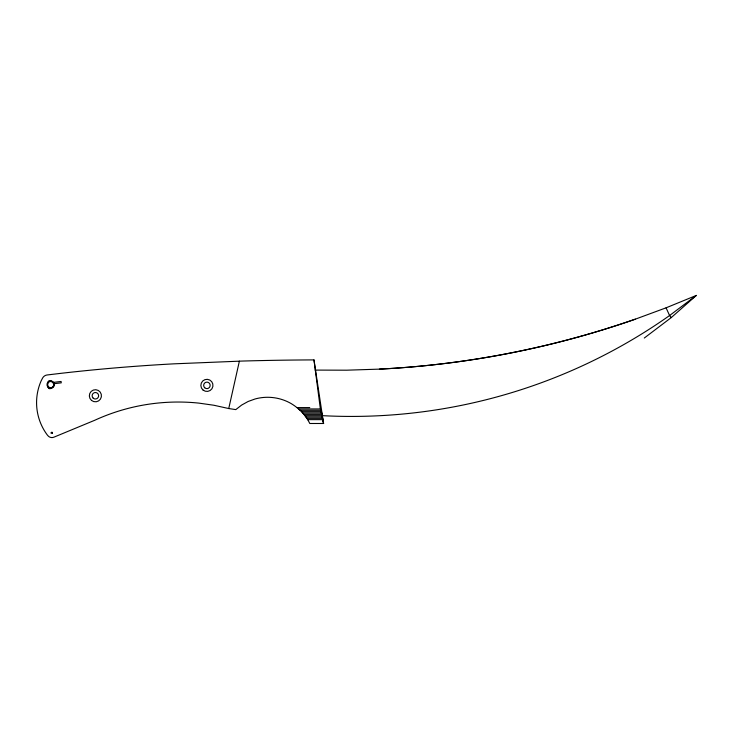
<?xml version="1.0" encoding="UTF-8"?>
<svg xmlns="http://www.w3.org/2000/svg" width="733" height="733" viewBox="0 0 733 733"><rect width="100%" height="100%" fill="white"/><g stroke="black" fill="none" stroke-linecap="round" stroke-linejoin="round"><path stroke-width="1.1" d="M54.37 384.633C45.272 398.743 45.272 370.522 54.37 384.633A3.683 3.683 0 0 1 48.836 387.821A3.683 3.683 0 0 1 48.836 381.435M228.742 408.547L235.797 409.61L241.643 405.065L248.13 401.482L255.093 398.972A47.205 47.205 0 0 1 290.928 403.443C298.927 408.189 305.716 415.07 309.775 423.491L323.583 423.491L313.981 359.912L310.05 359.921A2878.253 2878.253 0 0 0 242.027 361.067L174.042 363.834A1876.416 1876.416 0 0 0 60.17 373.418L47.132 374.975A5.974 5.974 0 0 0 42.514 378.201L41.103 380.968A54.114 54.114 0 0 0 47.132 434.761L47.929 435.714A5.177 5.177 0 0 0 53.885 437.189L94.731 420.275A199.779 199.779 0 0 1 198.771 403.104L213.862 405.248L228.742 408.547L239.379 361.158M644.289 338.032L671.291 317.563L696.35 295.417L666.077 307.823L635.383 319.148A917.634 917.606 79 0 1 379.392 369.13L346.691 370.192L315.108 370.092M696.35 295.417L669.586 315.538A552.022 552.022 0 0 1 322.172 415.648M53.555 382.369L61.096 381.462L61.251 382.846L54.242 383.68A3.683 3.683 0 0 0 50.687 380.94M297.057 407.594L309.775 407.594M298.514 408.95L320.477 408.95M299.962 410.306L320.761 410.306M301.41 411.662L321.054 411.662M302.747 413.009L321.338 413.009M303.792 414.356L321.622 414.356M304.827 415.693L321.906 415.693M305.863 417.022L322.19 417.022M306.889 418.341L322.474 418.341M307.649 419.642L322.758 419.642M671.291 317.563L669.586 315.538L666.077 307.823M321.375 411.204L323.583 423.491A43.036 0.651 78.1 0 1 320.193 407.594L313.981 359.912M635.383 319.139A917.606 917.606 0 0 1 379.392 369.13M51.906 432.406L50.934 433.084L51.951 432.186L52.455 433.46L51.906 432.406M204.699 387.757A3.244 3.244 0 0 0 210.078 386.099A3.244 3.244 0 0 0 205.955 382.269A3.244 3.244 0 0 0 204.699 387.757M203.014 390.02A6.066 6.066 0 0 0 212.882 386.428A6.066 6.066 0 0 0 204.837 379.676A6.066 6.066 0 0 0 203.014 390.02M93.183 398.147A3.244 3.244 0 0 0 98.552 396.489A3.244 3.244 0 0 0 94.429 392.659A3.244 3.244 0 0 0 93.183 398.147M91.497 400.41A6.066 6.066 0 0 0 101.356 396.819A6.066 6.066 0 0 0 93.32 390.066A6.066 6.066 0 0 0 91.497 400.41M49.111 387.345A3.143 3.143 0 0 0 53.821 384.633A3.143 3.143 0 0 0 49.111 381.911A3.143 3.143 0 0 0 49.111 387.345"/></g></svg>
